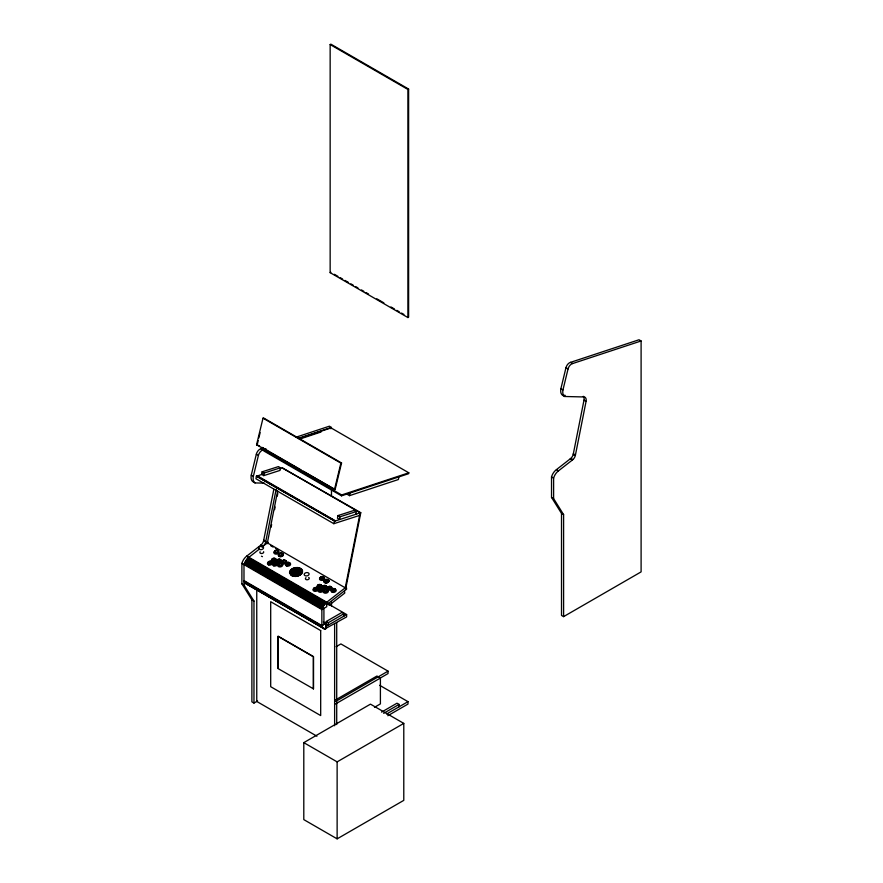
<?xml version="1.0" encoding="UTF-8"?>
<svg xmlns="http://www.w3.org/2000/svg" width="883" height="883" viewBox="0 0 883 883"><rect width="100%" height="100%" fill="white"/><g stroke="black" fill="none" stroke-linecap="round" stroke-linejoin="round"><path stroke-width="1.32" d="M251.887 599.844L251.887 701.864L253.973 703.067L253.973 601.047L251.887 599.844L241.898 583.829L241.898 563.376A8.565 4.945 -60 0 1 246.798 556.069L326.765 602.228L326.754 604.678L346.644 589.149L346.291 586.985L345.054 588.652L345.231 587.813L267.35 542.857L261.92 547.096M266.5 449.215L263.918 450.065L263.774 450.926L341.522 495.827L408.663 473.674L408.807 472.813L331.059 427.913L298.774 438.564M330.915 428.785L331.059 427.913M341.522 495.827L341.666 494.955L408.807 472.813M347.438 494.447L349.513 495.65L349.955 493.045M398.84 476.919L398.399 479.524L349.513 495.65M256.401 476.125L334.602 520.981L256.401 476.125L255.949 478.729L333.829 523.696L359.679 515.396L360.132 512.791L282.251 467.824L279.635 468.663M256.721 476.025L335.209 520.992L360.783 512.703L345.761 588.453L345.087 588.63L360.121 512.891M257.328 476.036L262.604 474.127M262.13 471.82L261.677 474.436L263.763 475.628L280.032 470.407L280.485 467.802L278.399 466.599L262.13 471.82L264.216 473.023L280.485 467.802M263.763 475.628L264.216 473.023M333.829 523.696L334.602 520.981M356.279 511.566L354.193 510.363L337.924 515.584L337.472 518.189L339.558 519.392L340.01 516.787L356.279 511.566L355.827 514.171M276.18 489.149L265.595 542.339A4.989 2.881 -60 0 1 263.454 545.86L262.726 546.467L260.64 545.264L261.379 544.656A4.989 2.881 -60 0 0 263.509 541.136L273.829 489.292M575.352 455.429L586.069 401.379A6.247 3.609 -60 0 0 583.133 396.942L564.656 396.489L562.57 395.286A9.945 5.74 -60 0 1 560.893 388.697L565.959 367.747A5.21 3.013 -60 0 1 570.561 362.35L639.016 339.767L641.102 340.97L641.102 571.886L563.597 616.632L561.511 615.429L561.511 513.42L551.522 497.394L551.522 476.952A8.565 4.945 -60 0 1 556.422 469.635L570.694 458.498L573.078 459.425A4.989 2.881 -60 0 0 575.219 455.915L573.244 454.292L583.983 400.187A6.247 3.609 -60 0 0 583.277 396.301M277.67 490.926L267.207 543.674L267.35 542.857M271.103 527.25L271.633 524.546M274.591 509.668L275.121 506.963M277.273 496.147L277.814 493.442M267.869 543.498L268.112 542.261M289.823 572.493C290.65 566.985 301.125 565.606 302.295 571.478C301.467 576.974 290.982 578.354 289.823 572.493A10.044 7.406 1.2 0 1 302.295 571.478M256.567 444.756L263.013 418.156L263.675 418.023L341.555 462.99L335.11 489.579L256.567 444.756L259.591 445.981M257.229 444.624L258.2 440.628M258.84 437.968L260.132 432.659M264.271 483.144L255.032 482.924L252.946 481.721A9.945 5.74 -60 0 1 251.269 475.12L256.335 454.182A5.21 3.013 -60 0 1 260.938 448.785L263.52 447.924M255.032 482.924A9.945 5.74 -60 0 1 253.344 476.323L258.421 455.385A5.21 3.013 -60 0 1 263.013 449.988L265.595 449.127M334.447 489.712L340.893 463.122L341.555 462.99M564.656 396.489A9.945 5.74 -60 0 1 562.968 389.9L568.045 368.951A5.21 3.013 -60 0 1 572.637 363.553L641.102 340.97M259.536 548.961L247.814 558.155L243.984 564.579L243.984 585.032L253.973 601.047M327.748 603.641L346.633 614.535L346.644 616.897L324.756 628.994L322.803 627.945L321.865 625.561L321.865 609.546L322.979 606.742L326.213 602.648L345.231 587.813M246.798 556.069L261.07 544.932L263.145 546.135M327.273 603.884L329.348 605.087L344.778 593.056L344.414 590.893M563.597 616.632L563.597 514.623L553.608 498.597L553.608 478.156A8.565 4.945 -60 0 1 558.498 470.838L572.725 459.745M241.898 563.376L321.865 609.546L323.918 608.343L323.918 624.38L321.865 625.561L243.984 580.595L245.606 583.586L324.756 628.994M330.154 44.547L330.849 44.15L408.619 89.051L408.619 317.163L407.924 317.56L330.154 272.659L330.154 44.547L407.924 89.448L408.619 89.051M330.154 272.659L330.849 272.262M321.865 609.546L326.754 606.72L326.754 602.228M344.028 613.641L328.366 622.681L328.366 625.087L326.28 623.884L326.28 621.477L341.942 612.438L344.028 613.641L344.028 616.047M321.865 625.561L325.75 623.31L325.75 628.972L325.761 626.588L346.633 614.535M336.136 646.676L340.893 643.928L388.045 671.146L388.045 673.552L379.712 678.365M253.973 703.067L257.549 701.003M335.562 699.921L376.931 676.036L380.407 678.045L380.407 703.894L374.491 707.305M335.772 701.411L388.045 671.146M335.496 703.972L380.407 678.045M303.796 742.636L370.463 704.148L403.785 723.398L403.785 800.362L337.129 838.85L303.796 819.612L303.796 742.636L337.129 761.874L403.785 723.398M381.555 712.117L396.997 703.199L399.083 704.402L399.083 706.808M383.641 713.321L399.083 704.402M386.611 714.005L407.99 701.665L407.99 704.071L387.803 715.727M295.805 437.273L329.392 426.202L331.478 427.405L297.891 438.476M301.213 438.575L321.026 431.997M334.558 521.202L335.209 520.992M282.24 467.924L360.783 512.703M262.45 556.643L261.445 556.213M562.57 395.286L565.208 395.352M570.561 362.35L572.637 363.553M565.959 367.747L568.045 368.951M583.983 400.187L586.069 401.379M560.893 388.697L562.968 389.9M334.381 274.304L337.913 276.346M340.275 277.704L342.626 279.061M344.988 280.419L348.52 282.461M350.882 283.829L353.233 285.187M355.595 286.545L357.946 287.902M361.489 289.944L363.84 291.313M366.202 292.67L368.553 294.028M376.798 298.796L383.873 302.869M390.937 306.953L394.48 308.995M396.831 310.352L399.193 311.721M401.544 313.079L403.906 314.436M575.44 454.955L573.354 453.752L573.144 454.712A4.989 2.881 -60 0 1 571.003 458.222L570.263 458.829L572.35 460.032M556.422 469.635L558.498 470.838M551.522 476.952L553.608 478.156M551.522 497.394L553.608 498.597M561.511 513.42L563.597 514.623M263.013 418.156L340.893 463.122M261.953 447.35L300.893 469.822M303.255 471.191L335.11 489.579M263.918 450.065L341.666 494.955M260.938 448.785L263.013 449.988M256.335 454.182L258.421 455.385M337.924 515.584L340.01 516.787M257.372 475.816L335.242 520.771M251.269 475.12L253.344 476.323M265.816 541.389L263.73 540.186L265.706 541.93M270.717 545.738L273.101 547.074M275.463 548.442L277.825 549.8M248.344 557.692L326.213 602.648M247.814 558.155L325.695 603.122M247.295 558.674L325.176 603.641M246.81 559.237L324.679 604.193M246.335 559.822L324.216 604.789M245.893 560.451L323.774 605.418M245.474 561.102L323.355 606.069M245.099 561.776L322.979 606.742M244.757 562.471L322.637 607.438M244.459 563.166L322.339 608.133M244.194 563.873L322.074 608.84M326.28 621.477L328.366 622.681M323.388 621.952L325.75 623.31M244.083 581.157L321.953 626.124M244.216 581.687L322.096 626.654M247.869 584.005L250.231 585.363M272.648 598.31L276.191 600.352M278.542 601.72L280.904 603.078M289.171 607.846L291.522 609.215M293.884 610.572L296.246 611.941M244.414 582.173L322.284 627.14M244.646 582.603L325.242 629.005M244.922 582.99L324.304 628.906M241.898 583.829L243.984 585.032M379.679 685.307L407.99 701.665M316.931 736.201L256.754 701.455L256.754 589.899M328.995 602.934L329.348 605.087M407.924 89.448L407.924 317.56M337.129 761.874L337.129 838.85M336.71 622.636L336.71 724.557M334.624 623.84L334.624 725.76M331.478 489.259L331.478 496.125M331.478 601.963L331.478 606.091M313.355 688.961L313.355 656.731L278.024 636.334L278.024 668.563L313.52 688.872L313.52 656.632L278.189 636.235L278.189 668.475M290.617 574.546A10.044 6.887 -41.7 0 1 301.5 569.425M291.589 575.341A10.044 5.894 -58.8 0 1 300.529 568.619M290.01 573.575A10.044 7.395 -21.1 0 1 302.107 570.396M290.054 571.378A10.044 6.921 21.9 0 1 302.063 572.592M290.695 570.308A10.044 5.949 39.1 0 1 301.412 573.663M291.71 569.347A10.044 4.581 53.1 0 1 300.408 574.623M293.013 568.564A10.044 2.903 64.8 0 1 299.105 575.396M294.525 568.023A10.044 1.015 75.3 0 1 297.593 575.948M295.971 576.224A10.044 0.927 85.3 0 1 296.147 567.736M294.359 576.213A10.044 2.815 -84.2 0 1 297.759 567.758M292.869 575.915A10.044 4.514 -72.6 0 1 299.249 568.056M321.544 577.029A1.755 1.17 -9.5 0 1 323.73 578.166A1.755 1.17 -9.5 0 1 321.026 579.182A1.755 1.17 -9.5 0 1 321.136 577.184M321.412 577.029A2.583 1.722 -9.5 0 1 324.624 578.707A2.583 1.722 -9.5 0 1 320.639 580.208A2.583 1.722 -9.5 0 1 320.805 577.261M318.951 584.943A1.755 1.17 -9.5 0 1 321.147 585.981A1.755 1.17 -9.5 0 1 318.686 587.184A1.755 1.17 -9.5 0 1 318.167 585.33M318.818 584.943A2.583 1.722 -9.5 0 1 322.03 586.621A2.583 1.722 -9.5 0 1 318.046 588.133A2.583 1.722 -9.5 0 1 318.2 585.186M321.015 588.818A1.755 1.17 -9.5 0 1 322.218 590.241A1.755 1.17 -9.5 0 1 319.856 591.135A1.755 1.17 -9.5 0 1 319.072 589.557M319.348 589.281A1.755 1.17 -9.5 0 1 320.121 588.906M321.092 588.619A2.053 1.369 -9.5 0 1 322.262 590.628A2.053 1.369 -9.5 0 1 318.929 590.948A2.053 1.369 -9.5 0 1 320.043 588.718M320.65 588.784A2.583 1.722 -9.5 0 1 323.001 591.036A2.583 1.722 -9.5 0 1 318.719 591.831A2.583 1.722 -9.5 0 1 319.988 588.906M335.187 589.678A1.755 1.17 -9.5 0 1 333.222 591.334A1.755 1.17 -9.5 0 1 332.074 589.601A1.755 1.17 -9.5 0 1 335.01 589.403M326.136 589.734A1.755 1.17 -9.5 0 1 327.129 591.455A1.755 1.17 -9.5 0 1 324.282 591.731A1.755 1.17 -9.5 0 1 325.231 589.822M326.202 589.535A2.053 1.369 -9.5 0 1 327.372 591.555A2.053 1.369 -9.5 0 1 324.039 591.875A2.053 1.369 -9.5 0 1 325.154 589.634M326.423 589.701A2.583 1.722 -9.5 0 1 327.891 592.239A2.583 1.722 -9.5 0 1 323.697 592.636A2.583 1.722 -9.5 0 1 325.099 589.822M330.761 586.963A1.755 1.17 -9.5 0 1 330.551 588.784A1.755 1.17 -9.5 0 1 327.979 588.564A1.755 1.17 -9.5 0 1 329.083 586.82M329.536 586.731A1.755 1.17 -9.5 0 1 329.977 586.731M329.613 586.698A2.583 1.722 -9.5 0 1 331.964 588.939A2.583 1.722 -9.5 0 1 327.681 589.734A2.583 1.722 -9.5 0 1 328.951 586.82M307.847 572.703A2.472 1.645 -9.5 0 1 308.388 575.263A2.472 1.645 -9.5 0 1 304.525 575.286A2.472 1.645 -9.5 0 1 305.982 572.714M306.622 572.592A2.472 1.645 -9.5 0 1 307.251 572.592M308.675 577.405A1.921 1.291 -9.5 0 1 308.697 579.237A1.921 1.291 -9.5 0 1 305.993 579.502A1.921 1.291 -9.5 0 1 305.982 577.67M314.613 588.133A1.755 1.17 -9.5 0 0 314.392 590.087A1.755 1.17 -9.5 0 0 317.129 589.314A1.755 1.17 -9.5 0 0 315.485 587.89A2.583 1.722 -9.5 0 1 317.913 590.109A2.583 1.722 -9.5 0 1 313.631 590.904A2.583 1.722 -9.5 0 1 314.9 587.979M315.485 587.692A2.053 1.369 -9.5 0 1 317.35 589.48A2.053 1.369 -9.5 0 1 313.951 590.109A2.053 1.369 -9.5 0 1 314.955 587.791M324.006 585.882A1.755 1.17 -9.5 0 1 326.18 587.018A1.755 1.17 -9.5 0 1 323.476 588.034A1.755 1.17 -9.5 0 1 323.586 586.036M277.726 550.738A2.583 1.722 -9.5 0 1 278.288 553.42A2.583 1.722 -9.5 0 1 274.249 553.453A2.583 1.722 -9.5 0 1 275.783 550.749M276.809 550.661A1.755 1.17 -9.5 0 1 277.803 552.383A1.755 1.17 -9.5 0 1 274.955 552.659A1.755 1.17 -9.5 0 1 275.915 550.749M287.074 562.946A1.755 1.17 -9.5 0 1 289.657 563.52A1.755 1.17 -9.5 0 1 287.659 565.076A1.755 1.17 -9.5 0 1 286.445 563.442M286.92 562.791A2.053 1.369 -9.5 0 1 289.977 563.575A2.053 1.369 -9.5 0 1 287.273 565.252A2.053 1.369 -9.5 0 1 286.5 563.045M279.26 563.729A1.755 1.17 -9.5 0 1 281.854 564.292A1.755 1.17 -9.5 0 1 279.856 565.848A1.755 1.17 -9.5 0 1 278.631 564.215M278.929 563.807A2.583 1.722 -9.5 0 1 282.781 564.789A2.583 1.722 -9.5 0 1 279.37 566.897A2.583 1.722 -9.5 0 1 278.399 564.127M284.845 560.55A1.755 1.17 -9.5 0 1 285.121 562.449A1.755 1.17 -9.5 0 1 282.361 562.217A1.755 1.17 -9.5 0 1 283.973 560.473M284.999 560.363A2.053 1.369 -9.5 0 1 285.308 562.581A2.053 1.369 -9.5 0 1 282.085 562.316A2.053 1.369 -9.5 0 1 283.973 560.275M284.723 560.429A2.583 1.722 -9.5 0 1 286.048 563.1A2.583 1.722 -9.5 0 1 281.765 563.133A2.583 1.722 -9.5 0 1 284.061 560.44M275.077 558.829A1.755 1.17 -9.5 0 1 274.867 560.65A1.755 1.17 -9.5 0 1 272.284 560.44A1.755 1.17 -9.5 0 1 273.399 558.685M275.209 558.674A2.583 1.722 -9.5 0 1 275.772 561.356A2.583 1.722 -9.5 0 1 271.732 561.389A2.583 1.722 -9.5 0 1 273.266 558.696M261.699 546.345A2.472 1.645 -9.5 0 1 262.968 548.895A2.472 1.645 -9.5 0 1 258.862 548.928A2.472 1.645 -9.5 0 1 261.059 546.345M263.62 551.698A1.921 1.291 -9.5 0 1 261.545 553.52A1.921 1.291 -9.5 0 1 260.121 551.72M279.348 559.535A1.755 1.17 -9.5 0 1 280.341 561.257A1.755 1.17 -9.5 0 1 277.494 561.533A1.755 1.17 -9.5 0 1 278.454 559.623M278.896 559.336A2.053 1.369 -9.5 0 1 280.761 561.124A2.053 1.369 -9.5 0 1 277.361 561.754A2.053 1.369 -9.5 0 1 278.377 559.436M279.646 559.502A2.583 1.722 -9.5 0 1 281.114 562.041A2.583 1.722 -9.5 0 1 276.909 562.438A2.583 1.722 -9.5 0 1 278.322 559.623M320.684 630.572L270.695 601.709L270.695 686.698L320.684 715.572L320.684 630.572M291.368 575.506L289.525 572.515A6.589 4.404 -9.5 0 1 297.836 567.548A6.589 4.404 -9.5 0 1 301.677 573.74A6.589 4.404 -9.5 0 1 291.368 575.506M321.081 578.795A1.755 1.17 -9.5 0 0 323.675 577.526A1.755 1.17 -9.5 0 0 321.059 576.754A1.755 1.17 -9.5 0 0 321.081 578.795M321.004 579.414A2.053 1.369 -9.5 0 0 324.05 577.923A2.053 1.369 -9.5 0 0 320.982 577.029A2.053 1.369 -9.5 0 0 321.004 579.414M318.476 586.709A1.755 1.17 -9.5 0 0 321.081 585.44A1.755 1.17 -9.5 0 0 318.454 584.667A1.755 1.17 -9.5 0 0 318.476 586.709M318.41 587.338A2.053 1.369 -9.5 0 0 321.445 585.848A2.053 1.369 -9.5 0 0 318.377 584.943A2.053 1.369 -9.5 0 0 318.41 587.338M319.646 590.672A1.755 1.17 -9.5 0 0 322.251 589.403A1.755 1.17 -9.5 0 0 319.624 588.63A1.755 1.17 -9.5 0 0 319.646 590.672M332.582 590.815A1.755 1.17 -9.5 0 0 335.176 589.546A1.755 1.17 -9.5 0 0 332.549 588.773A1.755 1.17 -9.5 0 0 332.582 590.815M332.505 591.433A2.053 1.369 -9.5 0 0 335.54 589.943A2.053 1.369 -9.5 0 0 332.472 589.049A2.053 1.369 -9.5 0 0 332.505 591.433M332.328 592.294A2.583 1.722 -9.5 0 0 336.158 590.418A2.583 1.722 -9.5 0 0 332.295 589.281A2.583 1.722 -9.5 0 0 332.328 592.294M324.767 591.588A1.755 1.17 -9.5 0 0 327.361 590.319A1.755 1.17 -9.5 0 0 324.745 589.546A1.755 1.17 -9.5 0 0 324.767 591.588M328.619 588.586A1.755 1.17 -9.5 0 0 331.213 587.316A1.755 1.17 -9.5 0 0 328.586 586.544A1.755 1.17 -9.5 0 0 328.619 588.586M328.542 589.204A2.053 1.369 -9.5 0 0 331.578 587.714A2.053 1.369 -9.5 0 0 328.509 586.82A2.053 1.369 -9.5 0 0 328.542 589.204M314.569 589.745A1.755 1.17 -9.5 0 0 317.163 588.475A1.755 1.17 -9.5 0 0 314.547 587.703A1.755 1.17 -9.5 0 0 314.569 589.745M323.542 587.648A1.755 1.17 -9.5 0 0 326.136 586.378A1.755 1.17 -9.5 0 0 323.509 585.606A1.755 1.17 -9.5 0 0 323.542 587.648M323.465 588.266A2.053 1.369 -9.5 0 0 326.5 586.787A2.053 1.369 -9.5 0 0 323.432 585.882A2.053 1.369 -9.5 0 0 323.465 588.266M323.288 589.127A2.583 1.722 -9.5 0 0 327.118 587.25A2.583 1.722 -9.5 0 0 323.255 586.113A2.583 1.722 -9.5 0 0 323.288 589.127M325.529 581.985A1.755 1.17 -9.5 0 0 328.123 580.716A1.755 1.17 -9.5 0 0 325.507 579.943A1.755 1.17 -9.5 0 0 325.518 581.897A1.755 1.17 -9.5 0 0 328.112 580.628A1.755 1.17 -9.5 0 0 325.496 579.855A1.755 1.17 -9.5 0 0 325.529 581.985M325.352 582.548A2.219 1.479 -9.5 0 0 328.631 580.937A2.219 1.479 -9.5 0 0 325.319 579.965A2.219 1.479 -9.5 0 0 325.352 582.548M325.584 581.919A1.634 1.093 -9.5 0 0 328.012 580.727A1.634 1.093 -9.5 0 0 325.562 580.01A1.634 1.093 -9.5 0 0 325.584 581.919M325.253 582.67A2.406 1.611 -9.5 0 0 328.818 580.926A2.406 1.611 -9.5 0 0 325.22 579.866A2.406 1.611 -9.5 0 0 325.253 582.67M325.165 582.78A2.583 1.722 -9.5 0 0 328.995 580.904A2.583 1.722 -9.5 0 0 325.132 579.767A2.583 1.722 -9.5 0 0 325.165 582.78M275.375 553.144A2.053 1.369 -9.5 0 0 278.41 551.654A2.053 1.369 -9.5 0 0 275.341 550.749A2.053 1.369 -9.5 0 0 275.375 553.144M275.452 552.515A1.755 1.17 -9.5 0 0 278.046 551.246A1.755 1.17 -9.5 0 0 275.419 550.473A1.755 1.17 -9.5 0 0 275.452 552.515M279.955 555.639A1.755 1.17 -9.5 0 0 282.56 554.369A1.755 1.17 -9.5 0 0 279.933 553.597A1.755 1.17 -9.5 0 0 279.955 555.639M279.79 556.29A2.219 1.479 -9.5 0 0 283.079 554.679A2.219 1.479 -9.5 0 0 279.768 553.707A2.219 1.479 -9.5 0 0 279.79 556.29M280.032 555.661A1.634 1.093 -9.5 0 0 282.45 554.469A1.634 1.093 -9.5 0 0 280.01 553.751A1.634 1.093 -9.5 0 0 280.032 555.661M279.701 556.411A2.406 1.611 -9.5 0 0 283.266 554.667A2.406 1.611 -9.5 0 0 279.668 553.608A2.406 1.611 -9.5 0 0 279.701 556.411M279.613 556.522A2.583 1.722 -9.5 0 0 283.443 554.645A2.583 1.722 -9.5 0 0 279.58 553.509A2.583 1.722 -9.5 0 0 279.613 556.522M274.171 564.844A1.755 1.17 -9.5 0 0 276.765 563.575A1.755 1.17 -9.5 0 0 274.149 562.802A1.755 1.17 -9.5 0 0 274.171 564.844M274.094 564.414A1.755 1.17 -9.5 0 0 276.688 563.144A1.755 1.17 -9.5 0 0 274.072 562.372A1.755 1.17 -9.5 0 0 274.094 564.414M274.028 565.032A2.053 1.369 -9.5 0 0 277.063 563.553A2.053 1.369 -9.5 0 0 273.995 562.648A2.053 1.369 -9.5 0 0 274.028 565.032M273.851 565.893A2.583 1.722 -9.5 0 0 277.681 564.016A2.583 1.722 -9.5 0 0 273.818 562.879A2.583 1.722 -9.5 0 0 273.851 565.893M287.019 564.557A1.755 1.17 -9.5 0 0 289.624 563.288A1.755 1.17 -9.5 0 0 286.997 562.515A1.755 1.17 -9.5 0 0 287.019 564.557M286.776 566.036A2.583 1.722 -9.5 0 0 290.606 564.16A2.583 1.722 -9.5 0 0 286.743 563.023A2.583 1.722 -9.5 0 0 286.776 566.036M279.216 565.33A1.755 1.17 -9.5 0 0 281.809 564.06A1.755 1.17 -9.5 0 0 279.194 563.288A1.755 1.17 -9.5 0 0 279.216 565.33M279.138 565.959A2.053 1.369 -9.5 0 0 282.174 564.469A2.053 1.369 -9.5 0 0 279.116 563.564A2.053 1.369 -9.5 0 0 279.138 565.959M283.057 562.328A1.755 1.17 -9.5 0 0 285.651 561.058A1.755 1.17 -9.5 0 0 283.035 560.286A1.755 1.17 -9.5 0 0 283.057 562.328M272.924 560.462A1.755 1.17 -9.5 0 0 275.518 559.182A1.755 1.17 -9.5 0 0 272.902 558.42A1.755 1.17 -9.5 0 0 272.924 560.462M272.858 561.08A2.053 1.369 -9.5 0 0 275.893 559.59A2.053 1.369 -9.5 0 0 272.825 558.685A2.053 1.369 -9.5 0 0 272.858 561.08M269.083 563.917A1.755 1.17 -9.5 0 0 271.677 562.648A1.755 1.17 -9.5 0 0 269.061 561.875A1.755 1.17 -9.5 0 0 269.083 563.917M269.017 563.486A1.755 1.17 -9.5 0 0 271.611 562.217A1.755 1.17 -9.5 0 0 268.984 561.445A1.755 1.17 -9.5 0 0 269.017 563.486M268.94 564.105A2.053 1.369 -9.5 0 0 271.975 562.614A2.053 1.369 -9.5 0 0 268.907 561.72A2.053 1.369 -9.5 0 0 268.94 564.105M268.763 564.965A2.583 1.722 -9.5 0 0 272.593 563.089A2.583 1.722 -9.5 0 0 268.73 561.952A2.583 1.722 -9.5 0 0 268.763 564.965M277.979 561.389A1.755 1.17 -9.5 0 0 280.584 560.12A1.755 1.17 -9.5 0 0 277.957 559.347A1.755 1.17 -9.5 0 0 277.979 561.389"/></g></svg>
